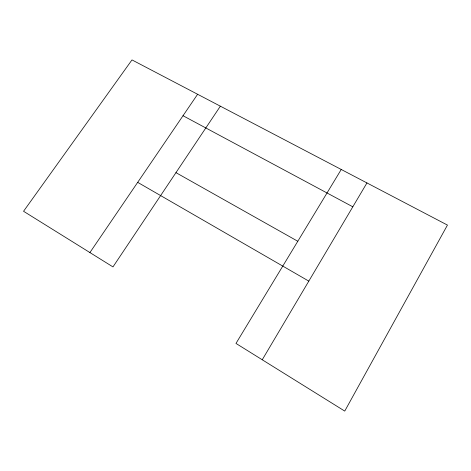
<?xml version="1.0" encoding="UTF-8"?>
<svg xmlns="http://www.w3.org/2000/svg" width="471" height="471" viewBox="0 0 471 471"><rect width="100%" height="100%" fill="white"/><g stroke="black" fill="none" stroke-linecap="round" stroke-linejoin="round"><path stroke-width="0.71" d="M262.247 359.773L366.95 182.936M341.24 169.478L235.977 343.43L344.743 411.089L447.45 225.085L131.986 59.911L23.55 211.279L112.969 266.904L220.363 106.187M89.914 252.562L197.614 94.277M183.019 115.725L352.82 206.81M175.954 172.645L297.796 241.27M137.691 182.348L308.817 281.122"/></g></svg>
